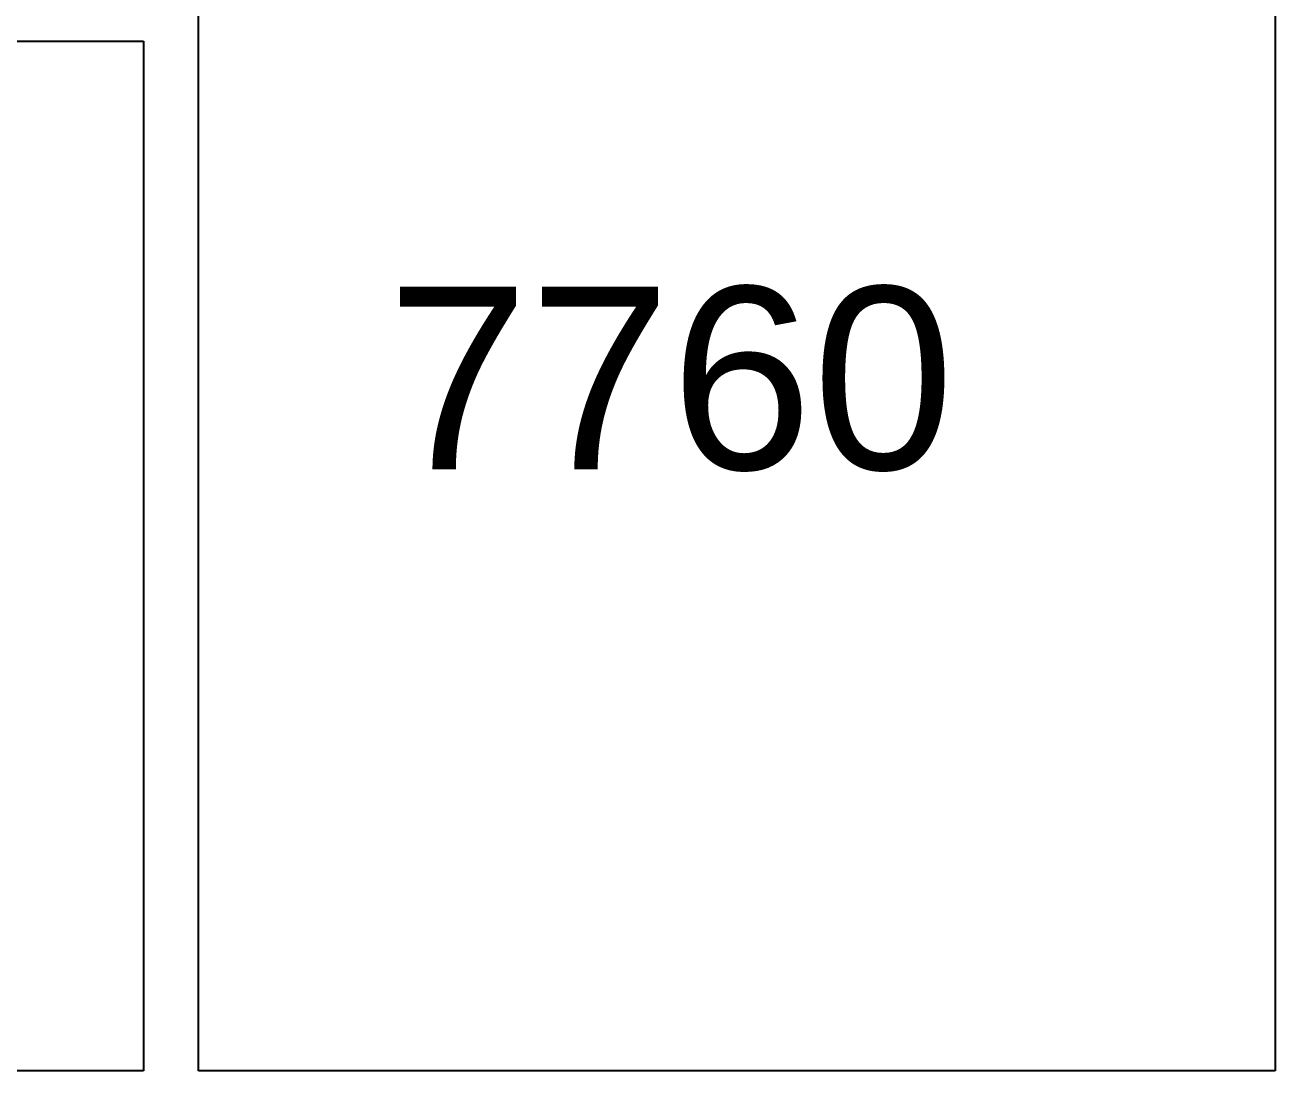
# Model space of a CAD drawing. Header units: inches. Extents: x -59 to 5673, y -29 to 4299.
# Drawn here: x 1257 to 1421.3, y 3604.1 to 3741.6 of the extents above; entities that cross this region are included whole.
import ezdxf

# ---------------------------------------------------------------- set-up
doc = ezdxf.new("R2010")
doc.units = ezdxf.units.IN
doc.header["$LTSCALE"] = 96
doc.header["$MEASUREMENT"] = 0
doc.layers.add('A-ANNO-ROOM', color=4, linetype='Continuous')
doc.layers.add('A-WALL-FULL', color=6, linetype='Continuous')
doc.styles.add('ARIAL', font='arial.ttf')

msp = doc.modelspace()

# ---------------------------------------------------------------- linework, layer by layer
at = {"layer": 'A-WALL-FULL'}
for p, q in [((1421.33, 3862.2), (1421.33, 3604.08)), ((1279.83, 3604.08), (1279.83, 3758.26)), ((1279.83, 3739.45), (1279.83, 3743.7)), ((1122.1, 3739.45), (1272.58, 3739.45)), ((1223.08, 3739.45), (1272.58, 3739.45)), ((1272.58, 3739.45), (1272.58, 3604.08)), ((1272.58, 3604.08), (1124.27, 3604.08)), ((1421.33, 3604.08), (1279.83, 3604.08))]:
    msp.add_line(p, q, dxfattribs=at)

# ---------------------------------------------------------------- texts
at = {"layer": 'A-ANNO-ROOM', "style": 'ARIAL'}
msp.add_text('7760', height=24, dxfattribs=at).set_placement((1304.6, 3683.16))

doc.saveas('drawing.dxf')
